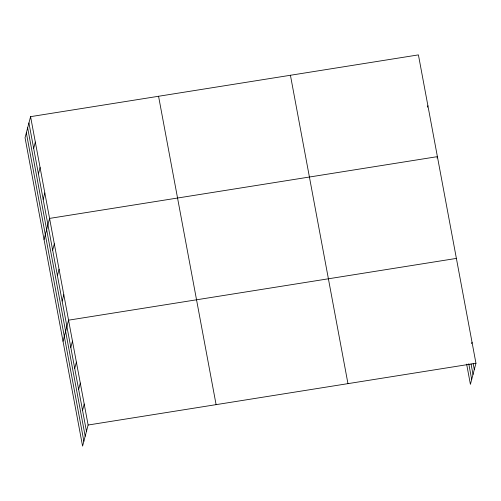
<?xml version="1.0" encoding="UTF-8"?>
<svg xmlns="http://www.w3.org/2000/svg" width="501" height="501" viewBox="0 0 501 501"><rect width="100%" height="100%" fill="white"/><g stroke="black" fill="none" stroke-linecap="round" stroke-linejoin="round"><path stroke-width="0.75" d="M30.586 116.652L25.05 137.744L82.584 446.115L88.12 425.023L30.586 116.652L418.416 54.885L475.95 363.256L470.414 384.348L466.644 364.133M33.673 148.402L35.333 142.09M38.42 173.847L40.08 167.528M43.167 199.285L44.821 192.973M44.038 239.509L49.568 218.411L437.404 156.644L437.035 158.047M52.661 250.168L54.315 243.855M57.408 275.606L59.062 269.294M62.155 301.051L63.809 294.738M63.026 341.269L68.556 320.177L456.386 258.41M70.81 347.462L72.47 341.143M74.724 368.429L76.384 362.117M78.638 389.402L80.292 383.083M82.552 410.369L84.206 404.057M427.541 107.17L427.91 105.761M471.666 343.692L472.036 342.289M88.12 425.023L475.95 363.256M473.176 363.582L474.29 369.569M471.059 363.964L473.013 374.447M468.761 363.745L471.698 379.476M290.43 75.263L347.963 383.641M158.566 96.267L216.1 404.639M28.926 122.964L86.46 431.336M27.649 127.843L85.183 436.214M26.328 132.865L83.867 441.243"/></g></svg>
